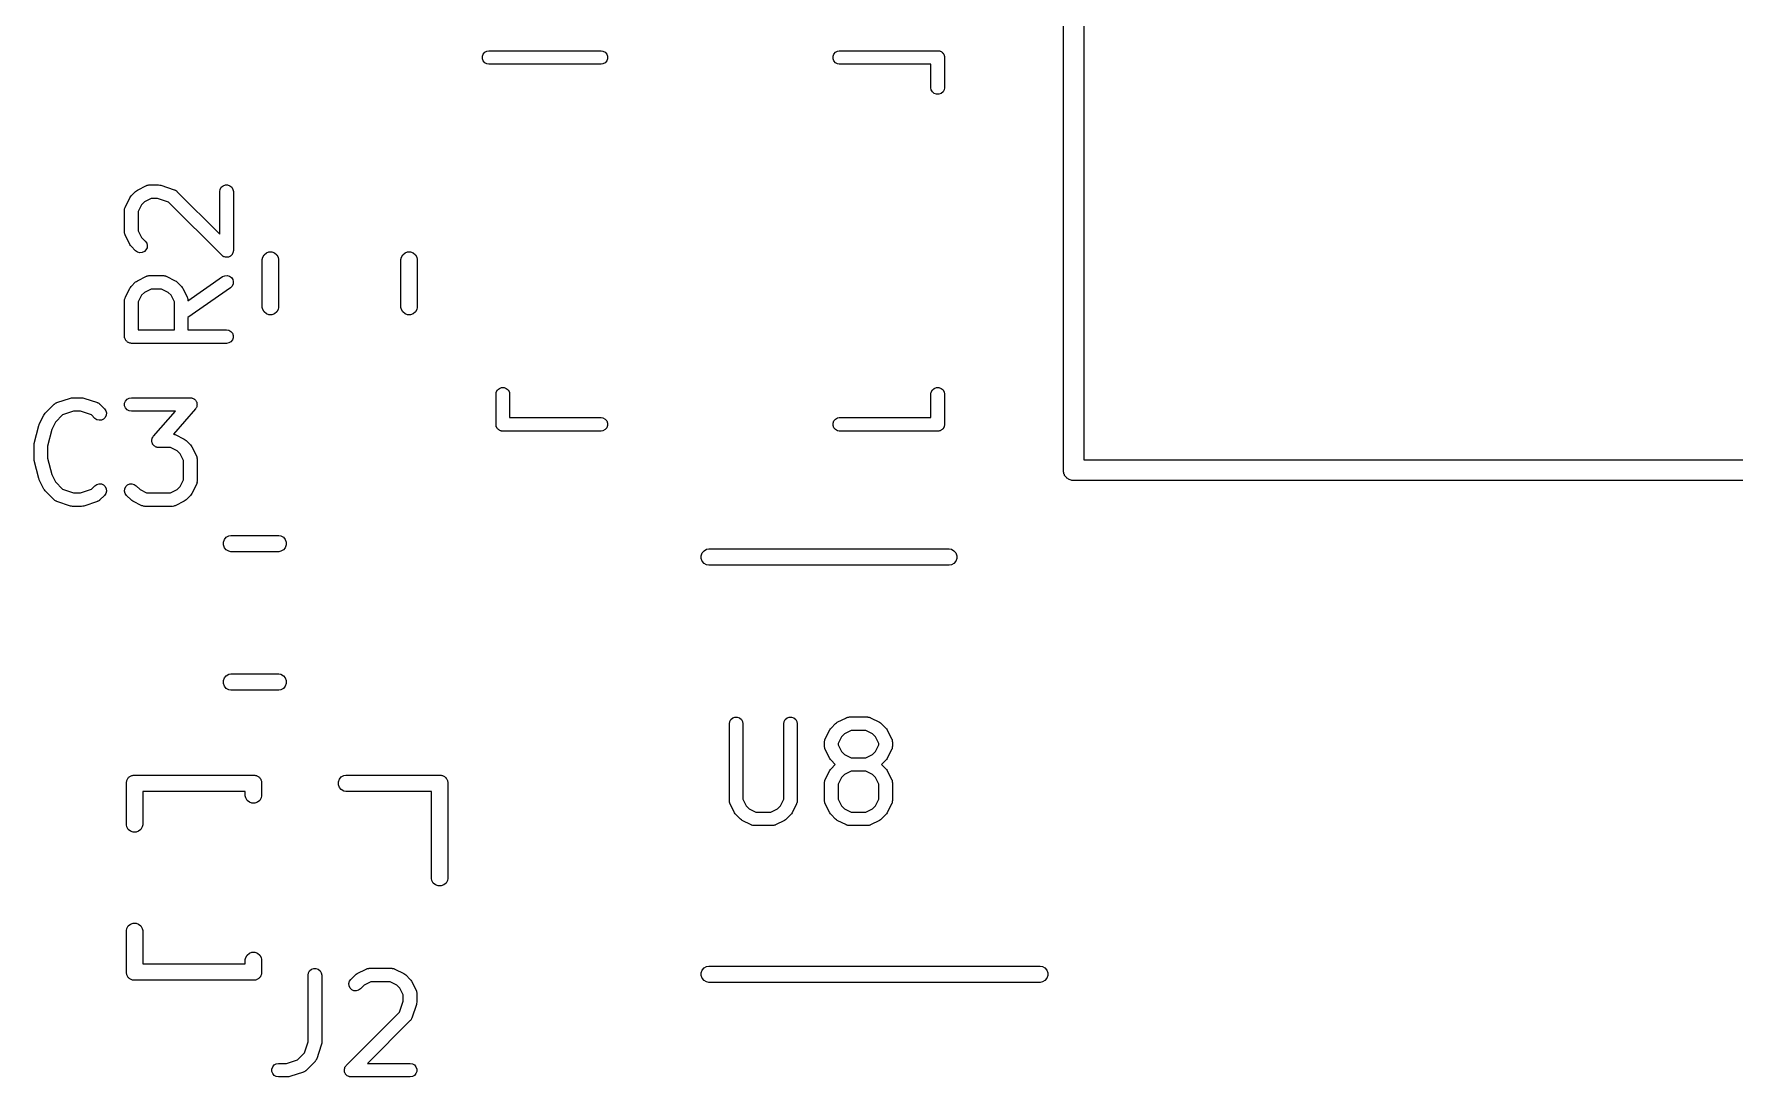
# Model space of a CAD drawing. Extents: x 144.2 to 168.9, y -90.9 to -63.4.
# Drawn here: x 144.25 to 156.77, y -90.87 to -83.19 of the extents above; entities that cross this region are included whole.
import ezdxf

# ---------------------------------------------------------------- set-up
doc = ezdxf.new("R2010")
doc.units = 0
doc.header["$MEASUREMENT"] = 0
doc.layers.add('BLACK', color=7, linetype='CONTINUOUS')

msp = doc.modelspace()

# ---------------------------------------------------------------- linework, layer by layer
at = {"layer": 'BLACK', "linetype": 'CONTINUOUS'}
for p, q in [((151.825, -86.3868), (151.825, -76.3934)), ((151.975, -76.475), (151.975, -86.325)), ((147.55, -83.3537), (147.556, -83.3371)), ((147.55, -83.3713), (147.55, -83.3537)), ((147.556, -83.3371), (147.567, -83.3236)), ((147.567, -83.3236), (147.583, -83.3148)), ((147.583, -83.3148), (147.596, -83.3125)), ((147.596, -83.3125), (148.424, -83.3125)), ((148.424, -83.3125), (148.437, -83.3148)), ((148.437, -83.3148), (148.453, -83.3236)), ((148.453, -83.3236), (148.464, -83.3371)), ((148.464, -83.3371), (148.47, -83.3537)), ((148.47, -83.3537), (148.47, -83.3713)), ((150.13, -83.3537), (150.136, -83.3371)), ((150.13, -83.3713), (150.13, -83.3537)), ((150.136, -83.3371), (150.147, -83.3236)), ((150.147, -83.3236), (150.163, -83.3148)), ((150.163, -83.3148), (150.176, -83.3125)), ((150.176, -83.3125), (150.909, -83.3125)), ((150.909, -83.3125), (150.913, -83.314)), ((150.913, -83.314), (150.917, -83.3148)), ((150.917, -83.3148), (150.921, -83.317)), ((150.921, -83.317), (150.925, -83.3185)), ((150.925, -83.3185), (150.929, -83.3214)), ((150.929, -83.3214), (150.933, -83.3236)), ((150.933, -83.3236), (150.935, -83.327)), ((150.935, -83.327), (150.939, -83.3299)), ((150.939, -83.3299), (150.941, -83.3337)), ((150.941, -83.3337), (150.944, -83.3371)), ((150.944, -83.3371), (150.945, -83.3413)), ((150.945, -83.3413), (150.948, -83.3451)), ((150.948, -83.3451), (150.948, -83.3495)), ((150.948, -83.3495), (150.95, -83.3537)), ((150.95, -83.3537), (150.95, -83.5869)), ((147.556, -83.3879), (147.55, -83.3713)), ((147.567, -83.4014), (147.556, -83.3879)), ((147.583, -83.4102), (147.567, -83.4014)), ((147.596, -83.4125), (147.583, -83.4102)), ((148.424, -83.4125), (147.596, -83.4125)), ((148.437, -83.4102), (148.424, -83.4125)), ((148.453, -83.4014), (148.437, -83.4102)), ((148.464, -83.3879), (148.453, -83.4014)), ((148.47, -83.3713), (148.464, -83.3879)), ((150.136, -83.3879), (150.13, -83.3713)), ((150.147, -83.4014), (150.136, -83.3879)), ((150.163, -83.4102), (150.147, -83.4014)), ((150.176, -83.4125), (150.163, -83.4102)), ((150.85, -83.4125), (150.176, -83.4125)), ((150.85, -83.5869), (150.85, -83.4125)), ((150.852, -83.5999), (150.85, -83.5869)), ((150.861, -83.6151), (150.852, -83.5999)), ((150.948, -83.5999), (150.939, -83.6151)), ((150.95, -83.5869), (150.948, -83.5999)), ((150.875, -83.6265), (150.861, -83.6151)), ((150.891, -83.6325), (150.875, -83.6265)), ((150.909, -83.6325), (150.891, -83.6325)), ((150.925, -83.6265), (150.909, -83.6325)), ((150.939, -83.6151), (150.925, -83.6265)), ((144.965, -84.3813), (144.998, -84.348)), ((144.998, -84.348), (145.005, -84.3434)), ((145.005, -84.3434), (145.011, -84.3386)), ((145.011, -84.3386), (145.078, -84.3053)), ((145.078, -84.3053), (145.08, -84.3045)), ((145.08, -84.3045), (145.083, -84.303)), ((145.083, -84.303), (145.089, -84.302)), ((145.089, -84.302), (145.094, -84.3003)), ((145.094, -84.3003), (145.097, -84.3005)), ((145.097, -84.3005), (145.1, -84.3)), ((145.1, -84.3), (145.167, -84.3)), ((145.167, -84.3), (145.175, -84.3014)), ((145.175, -84.3014), (145.182, -84.3026)), ((145.182, -84.3026), (145.282, -84.3359)), ((145.282, -84.3359), (145.285, -84.3373)), ((145.285, -84.3373), (145.288, -84.338)), ((145.288, -84.338), (145.293, -84.3414)), ((145.293, -84.3414), (145.298, -84.3442)), ((145.298, -84.3442), (145.3, -84.3463)), ((145.3, -84.3463), (145.302, -84.348)), ((145.302, -84.348), (145.617, -84.6626)), ((145.617, -84.35), (145.62, -84.3329)), ((145.617, -84.6626), (145.617, -84.35)), ((145.62, -84.3329), (145.628, -84.3179)), ((145.628, -84.3179), (145.642, -84.3067)), ((145.642, -84.3067), (145.658, -84.3008)), ((145.658, -84.3008), (145.675, -84.3008)), ((145.675, -84.3008), (145.692, -84.3067)), ((145.692, -84.3067), (145.705, -84.3179)), ((145.705, -84.3179), (145.714, -84.3329)), ((145.714, -84.3329), (145.717, -84.35)), ((145.717, -84.35), (145.717, -84.7833)), ((144.917, -84.4776), (144.919, -84.472)), ((144.917, -84.4805), (144.917, -84.4776)), ((144.917, -84.4833), (144.917, -84.4805)), ((144.917, -84.65), (144.917, -84.4833)), ((144.919, -84.472), (144.92, -84.4662)), ((144.92, -84.4662), (144.921, -84.4637)), ((144.921, -84.4637), (144.922, -84.461)), ((144.922, -84.461), (144.955, -84.3943)), ((144.955, -84.3943), (144.96, -84.3879)), ((144.96, -84.3879), (144.965, -84.3813)), ((145.041, -84.4463), (145.017, -84.4951)), ((145.063, -84.4244), (145.041, -84.4463)), ((145.112, -84.4), (145.063, -84.4244)), ((145.159, -84.4), (145.112, -84.4)), ((145.24, -84.427), (145.159, -84.4)), ((145.631, -84.8187), (145.24, -84.427)), ((145.017, -84.4951), (145.017, -84.6382)), ((144.917, -84.6528), (144.917, -84.65)), ((144.917, -84.6557), (144.917, -84.6528)), ((144.919, -84.6613), (144.917, -84.6557)), ((144.92, -84.6671), (144.919, -84.6613)), ((144.921, -84.6696), (144.92, -84.6671)), ((144.922, -84.6724), (144.921, -84.6696)), ((144.955, -84.739), (144.922, -84.6724)), ((144.96, -84.7455), (144.955, -84.739)), ((145.017, -84.6382), (145.041, -84.687)), ((145.041, -84.687), (145.069, -84.7146)), ((145.069, -84.7146), (145.079, -84.7289)), ((145.079, -84.7289), (145.083, -84.7456)), ((144.965, -84.752), (144.96, -84.7455)), ((144.998, -84.7854), (144.965, -84.752)), ((145.012, -84.7953), (144.998, -84.7854)), ((145.029, -84.7998), (145.012, -84.7953)), ((145.046, -84.7983), (145.029, -84.7998)), ((145.062, -84.791), (145.046, -84.7983)), ((145.074, -84.7787), (145.062, -84.791)), ((145.082, -84.7629), (145.074, -84.7787)), ((145.083, -84.7456), (145.082, -84.7629)), ((145.637, -84.8224), (145.631, -84.8187)), ((145.642, -84.8266), (145.637, -84.8224)), ((145.644, -84.8274), (145.642, -84.8266)), ((145.646, -84.8286), (145.644, -84.8274)), ((145.652, -84.8303), (145.646, -84.8286)), ((145.658, -84.8326), (145.652, -84.8303)), ((145.66, -84.8326), (145.658, -84.8326)), ((145.662, -84.8331), (145.66, -84.8326)), ((145.669, -84.8326), (145.662, -84.8331)), ((145.675, -84.8326), (145.669, -84.8326)), ((145.677, -84.8318), (145.675, -84.8326)), ((145.68, -84.8316), (145.677, -84.8318)), ((145.686, -84.8289), (145.68, -84.8316)), ((145.692, -84.8266), (145.686, -84.8289)), ((145.693, -84.8252), (145.692, -84.8266)), ((145.695, -84.8243), (145.693, -84.8252)), ((145.7, -84.8197), (145.695, -84.8243)), ((145.705, -84.8155), (145.7, -84.8197)), ((145.706, -84.8136), (145.705, -84.8155)), ((145.708, -84.812), (145.706, -84.8136)), ((145.71, -84.8061), (145.708, -84.812)), ((145.714, -84.8004), (145.71, -84.8061)), ((145.715, -84.7963), (145.714, -84.7983)), ((145.714, -84.7983), (145.714, -84.8004)), ((145.716, -84.7898), (145.715, -84.7963)), ((145.717, -84.7833), (145.716, -84.7898)), ((145.93, -84.8485), (145.933, -84.8329)), ((145.93, -85.2015), (145.93, -84.8485)), ((145.933, -84.8329), (145.943, -84.8146)), ((145.943, -84.8146), (145.96, -84.801)), ((145.96, -84.801), (145.979, -84.7937)), ((145.979, -84.7937), (146.001, -84.7937)), ((146.001, -84.7937), (146.02, -84.801)), ((146.02, -84.801), (146.037, -84.8146)), ((146.037, -84.8146), (146.047, -84.8329)), ((146.047, -84.8329), (146.05, -84.8485)), ((146.05, -84.8485), (146.05, -85.2015)), ((146.95, -84.8485), (146.953, -84.8329)), ((146.95, -85.2015), (146.95, -84.8485)), ((146.953, -84.8329), (146.963, -84.8146)), ((146.963, -84.8146), (146.98, -84.801)), ((146.98, -84.801), (146.999, -84.7937)), ((146.999, -84.7937), (147.021, -84.7937)), ((147.021, -84.7937), (147.04, -84.801)), ((147.04, -84.801), (147.057, -84.8146)), ((147.057, -84.8146), (147.067, -84.8329)), ((147.067, -84.8329), (147.07, -84.8485)), ((147.07, -84.8485), (147.07, -85.2015)), ((145.011, -85.0053), (145.078, -84.9719)), ((145.078, -84.9719), (145.08, -84.9711)), ((145.08, -84.9711), (145.083, -84.9697)), ((145.083, -84.9697), (145.089, -84.9687)), ((145.089, -84.9687), (145.094, -84.967)), ((145.094, -84.967), (145.097, -84.9672)), ((145.097, -84.9672), (145.1, -84.9667)), ((145.1, -84.9667), (145.2, -84.9667)), ((145.2, -84.9667), (145.203, -84.9672)), ((145.203, -84.9672), (145.206, -84.967)), ((145.206, -84.967), (145.211, -84.9687)), ((145.211, -84.9687), (145.217, -84.9697)), ((145.217, -84.9697), (145.22, -84.9711)), ((145.22, -84.9711), (145.222, -84.9719)), ((145.222, -84.9719), (145.289, -85.0053)), ((145.383, -85.154), (145.638, -84.9757)), ((145.638, -84.9757), (145.654, -84.9684)), ((145.654, -84.9684), (145.671, -84.9669)), ((145.671, -84.9669), (145.688, -84.9714)), ((145.688, -84.9714), (145.702, -84.9813)), ((145.702, -84.9813), (145.712, -84.9955)), ((144.922, -85.1276), (144.955, -85.061)), ((144.955, -85.061), (144.96, -85.0545)), ((144.96, -85.0545), (144.965, -85.048)), ((144.965, -85.048), (144.998, -85.0146)), ((144.998, -85.0146), (145.005, -85.0101)), ((145.005, -85.0101), (145.011, -85.0053)), ((145.041, -85.1129), (145.017, -85.1618)), ((145.063, -85.0911), (145.041, -85.1129)), ((145.112, -85.0667), (145.063, -85.0911)), ((145.188, -85.0667), (145.112, -85.0667)), ((145.237, -85.0911), (145.188, -85.0667)), ((145.259, -85.113), (145.237, -85.0911)), ((145.283, -85.1618), (145.259, -85.113)), ((145.289, -85.0053), (145.295, -85.01)), ((145.295, -85.01), (145.302, -85.0146)), ((145.302, -85.0146), (145.335, -85.048)), ((145.335, -85.048), (145.34, -85.0546)), ((145.34, -85.0546), (145.345, -85.061)), ((145.345, -85.061), (145.378, -85.1276)), ((145.695, -85.0576), (145.383, -85.276)), ((145.708, -85.0454), (145.695, -85.0576)), ((145.715, -85.0296), (145.708, -85.0454)), ((145.712, -84.9955), (145.716, -85.0123)), ((145.716, -85.0123), (145.715, -85.0296)), ((144.917, -85.1443), (144.919, -85.1387)), ((144.917, -85.1472), (144.917, -85.1443)), ((144.917, -85.15), (144.917, -85.1472)), ((144.917, -85.4167), (144.917, -85.15)), ((144.919, -85.1387), (144.92, -85.1329)), ((144.92, -85.1329), (144.921, -85.1304)), ((144.921, -85.1304), (144.922, -85.1276)), ((145.017, -85.1618), (145.017, -85.3667)), ((145.283, -85.3667), (145.283, -85.1618)), ((145.378, -85.1276), (145.379, -85.1304)), ((145.379, -85.1304), (145.38, -85.1329)), ((145.38, -85.1329), (145.381, -85.1387)), ((145.381, -85.1387), (145.383, -85.1443)), ((145.383, -85.1443), (145.383, -85.1472)), ((145.383, -85.1472), (145.383, -85.15)), ((145.383, -85.15), (145.383, -85.154)), ((145.933, -85.2171), (145.93, -85.2015)), ((145.943, -85.2354), (145.933, -85.2171)), ((145.96, -85.249), (145.943, -85.2354)), ((146.037, -85.2354), (146.02, -85.249)), ((146.047, -85.2171), (146.037, -85.2354)), ((146.05, -85.2015), (146.047, -85.2171)), ((146.953, -85.2171), (146.95, -85.2015)), ((146.963, -85.2354), (146.953, -85.2171)), ((146.98, -85.249), (146.963, -85.2354)), ((147.057, -85.2354), (147.04, -85.249)), ((147.067, -85.2171), (147.057, -85.2354)), ((147.07, -85.2015), (147.067, -85.2171)), ((145.383, -85.276), (145.383, -85.3667)), ((145.979, -85.2563), (145.96, -85.249)), ((146.001, -85.2563), (145.979, -85.2563)), ((146.02, -85.249), (146.001, -85.2563)), ((146.999, -85.2563), (146.98, -85.249)), ((147.021, -85.2563), (146.999, -85.2563)), ((147.04, -85.249), (147.021, -85.2563)), ((144.917, -85.421), (144.917, -85.4167)), ((144.917, -85.4253), (144.917, -85.421)), ((144.919, -85.4295), (144.917, -85.4253)), ((144.92, -85.4338), (144.919, -85.4295)), ((144.922, -85.4376), (144.92, -85.4338)), ((144.923, -85.4417), (144.922, -85.4376)), ((144.926, -85.445), (144.923, -85.4417)), ((144.928, -85.4488), (144.926, -85.445)), ((144.932, -85.4516), (144.928, -85.4488)), ((144.935, -85.455), (144.932, -85.4516)), ((144.938, -85.4572), (144.935, -85.455)), ((144.942, -85.46), (144.938, -85.4572)), ((144.946, -85.4615), (144.942, -85.46)), ((144.95, -85.4637), (144.946, -85.4615)), ((144.954, -85.4644), (144.95, -85.4637)), ((144.958, -85.4659), (144.954, -85.4644)), ((144.962, -85.4659), (144.958, -85.4659)), ((144.967, -85.4667), (144.962, -85.4659)), ((145.667, -85.4667), (144.967, -85.4667)), ((145.017, -85.3667), (145.283, -85.3667)), ((145.383, -85.3667), (145.667, -85.3667)), ((145.667, -85.3667), (145.684, -85.3697)), ((145.684, -85.4637), (145.667, -85.4667)), ((145.684, -85.3697), (145.699, -85.3784)), ((145.699, -85.455), (145.684, -85.4637)), ((145.699, -85.3784), (145.71, -85.3917)), ((145.71, -85.4417), (145.699, -85.455)), ((145.71, -85.3917), (145.716, -85.408)), ((145.716, -85.4253), (145.71, -85.4417)), ((145.716, -85.408), (145.716, -85.4253)), ((147.65, -85.8381), (147.652, -85.8251)), ((147.65, -86.0537), (147.65, -85.8381)), ((147.652, -85.8251), (147.661, -85.8099)), ((147.661, -85.8099), (147.675, -85.7985)), ((147.675, -85.7985), (147.691, -85.7925)), ((147.691, -85.7925), (147.709, -85.7925)), ((147.709, -85.7925), (147.725, -85.7985)), ((147.725, -85.7985), (147.739, -85.8099)), ((147.739, -85.8099), (147.748, -85.8251)), ((147.748, -85.8251), (147.75, -85.8381)), ((147.75, -85.8381), (147.75, -86.0125)), ((150.85, -85.8381), (150.852, -85.8251)), ((150.85, -86.0125), (150.85, -85.8381)), ((150.852, -85.8251), (150.861, -85.8099)), ((150.861, -85.8099), (150.875, -85.7985)), ((150.875, -85.7985), (150.891, -85.7925)), ((150.891, -85.7925), (150.909, -85.7925)), ((150.909, -85.7925), (150.925, -85.7985)), ((150.925, -85.7985), (150.939, -85.8099)), ((150.939, -85.8099), (150.948, -85.8251)), ((150.948, -85.8251), (150.95, -85.8381)), ((150.95, -85.8381), (150.95, -86.0713)), ((144.322, -85.9943), (144.327, -85.9879)), ((144.327, -85.9879), (144.331, -85.9813)), ((144.331, -85.9813), (144.398, -85.9146)), ((144.398, -85.9146), (144.4, -85.913)), ((144.4, -85.913), (144.402, -85.9108)), ((144.402, -85.9108), (144.407, -85.908)), ((144.407, -85.908), (144.412, -85.9047)), ((144.412, -85.9047), (144.415, -85.9039)), ((144.415, -85.9039), (144.418, -85.9026)), ((144.418, -85.9026), (144.518, -85.8692)), ((144.541, -85.9667), (144.46, -85.9937)), ((144.518, -85.8692), (144.525, -85.8681)), ((144.525, -85.8681), (144.533, -85.8667)), ((144.533, -85.8667), (144.6, -85.8667)), ((144.592, -85.9667), (144.541, -85.9667)), ((144.673, -85.9937), (144.592, -85.9667)), ((144.6, -85.8667), (144.608, -85.8681)), ((144.608, -85.8681), (144.616, -85.8692)), ((144.616, -85.8692), (144.716, -85.9026)), ((144.716, -85.9026), (144.718, -85.9039)), ((144.718, -85.9039), (144.721, -85.9047)), ((144.721, -85.9047), (144.726, -85.908)), ((144.726, -85.908), (144.731, -85.9108)), ((144.731, -85.9108), (144.733, -85.913)), ((144.733, -85.913), (144.735, -85.9146)), ((144.735, -85.9146), (144.769, -85.948)), ((144.769, -85.948), (144.779, -85.9622)), ((144.779, -85.9622), (144.783, -85.979)), ((144.783, -85.979), (144.782, -85.9963)), ((144.917, -85.908), (144.923, -85.8917)), ((144.917, -85.9253), (144.917, -85.908)), ((144.923, -85.9417), (144.917, -85.9253)), ((144.923, -85.8917), (144.935, -85.8784)), ((144.935, -85.955), (144.923, -85.9417)), ((144.935, -85.8784), (144.95, -85.8697)), ((144.95, -85.9637), (144.935, -85.955)), ((144.95, -85.8697), (144.967, -85.8667)), ((144.967, -85.9667), (144.95, -85.9637)), ((144.967, -85.8667), (145.4, -85.8667)), ((145.29, -85.9667), (144.967, -85.9667)), ((145.129, -86.1504), (145.29, -85.9667)), ((145.438, -85.9496), (145.276, -86.1346)), ((145.4, -85.8667), (145.405, -85.8675)), ((145.405, -85.8675), (145.41, -85.8676)), ((145.41, -85.8676), (145.413, -85.869)), ((145.413, -85.869), (145.417, -85.8697)), ((145.417, -85.8697), (145.421, -85.8721)), ((145.421, -85.8721), (145.426, -85.8739)), ((145.426, -85.8739), (145.429, -85.8764)), ((145.429, -85.8764), (145.432, -85.8784)), ((145.432, -85.8784), (145.435, -85.8821)), ((145.435, -85.8821), (145.439, -85.8853)), ((145.44, -85.9454), (145.438, -85.9496)), ((145.439, -85.8853), (145.441, -85.8887)), ((145.443, -85.9417), (145.44, -85.9454)), ((145.441, -85.8887), (145.443, -85.8917)), ((145.443, -85.8917), (145.445, -85.8963)), ((145.445, -85.938), (145.443, -85.9417)), ((145.445, -85.8963), (145.447, -85.9005)), ((145.447, -85.9347), (145.445, -85.938)), ((145.447, -85.9005), (145.448, -85.9044)), ((145.448, -85.9299), (145.447, -85.9347)), ((145.448, -85.9044), (145.449, -85.908)), ((145.449, -85.9253), (145.448, -85.9299)), ((145.449, -85.908), (145.449, -85.9129)), ((145.449, -85.9129), (145.45, -85.9177)), ((145.45, -85.9177), (145.449, -85.9215)), ((145.449, -85.9215), (145.449, -85.9253)), ((144.251, -86.2045), (144.285, -86.0712)), ((144.285, -86.0712), (144.287, -86.0662)), ((144.287, -86.0662), (144.289, -86.061)), ((144.289, -86.061), (144.322, -85.9943)), ((144.381, -86.1008), (144.35, -86.2228)), ((144.408, -86.0463), (144.381, -86.1008)), ((144.46, -85.9937), (144.408, -86.0463)), ((144.698, -86.0187), (144.673, -85.9937)), ((144.712, -86.0286), (144.698, -86.0187)), ((144.729, -86.0331), (144.712, -86.0286)), ((144.746, -86.0316), (144.729, -86.0331)), ((144.762, -86.0243), (144.746, -86.0316)), ((144.774, -86.012), (144.762, -86.0243)), ((144.782, -85.9963), (144.774, -86.012)), ((147.65, -86.0713), (147.65, -86.0537)), ((147.652, -86.0755), (147.65, -86.0713)), ((147.652, -86.0799), (147.652, -86.0755)), ((147.655, -86.0837), (147.652, -86.0799)), ((147.656, -86.0879), (147.655, -86.0837)), ((147.659, -86.0913), (147.656, -86.0879)), ((147.661, -86.0951), (147.659, -86.0913)), ((147.665, -86.098), (147.661, -86.0951)), ((147.667, -86.1014), (147.665, -86.098)), ((147.671, -86.1036), (147.667, -86.1014)), ((147.675, -86.1065), (147.671, -86.1036)), ((147.679, -86.108), (147.675, -86.1065)), ((147.683, -86.1102), (147.679, -86.108)), ((147.687, -86.111), (147.683, -86.1102)), ((147.691, -86.1125), (147.687, -86.111)), ((148.424, -86.1125), (147.691, -86.1125)), ((147.75, -86.0125), (148.424, -86.0125)), ((148.424, -86.0125), (148.437, -86.0148)), ((148.437, -86.1102), (148.424, -86.1125)), ((148.437, -86.0148), (148.453, -86.0236)), ((148.453, -86.1014), (148.437, -86.1102)), ((148.453, -86.0236), (148.464, -86.0371)), ((148.464, -86.0879), (148.453, -86.1014)), ((148.464, -86.0371), (148.47, -86.0537)), ((148.47, -86.0713), (148.464, -86.0879)), ((148.47, -86.0537), (148.47, -86.0713)), ((150.13, -86.0537), (150.136, -86.0371)), ((150.13, -86.0713), (150.13, -86.0537)), ((150.136, -86.0879), (150.13, -86.0713)), ((150.136, -86.0371), (150.147, -86.0236)), ((150.147, -86.1014), (150.136, -86.0879)), ((150.147, -86.0236), (150.163, -86.0148)), ((150.163, -86.1102), (150.147, -86.1014)), ((150.163, -86.0148), (150.176, -86.0125)), ((150.176, -86.1125), (150.163, -86.1102)), ((150.176, -86.0125), (150.85, -86.0125)), ((150.909, -86.1125), (150.176, -86.1125)), ((150.913, -86.111), (150.909, -86.1125)), ((150.917, -86.1102), (150.913, -86.111)), ((150.921, -86.108), (150.917, -86.1102)), ((150.925, -86.1065), (150.921, -86.108)), ((150.929, -86.1036), (150.925, -86.1065)), ((150.933, -86.1014), (150.929, -86.1036)), ((150.935, -86.098), (150.933, -86.1014)), ((150.939, -86.0951), (150.935, -86.098)), ((150.941, -86.0913), (150.939, -86.0951)), ((150.944, -86.0879), (150.941, -86.0913)), ((150.945, -86.0837), (150.944, -86.0879)), ((150.948, -86.0799), (150.945, -86.0837)), ((150.95, -86.0713), (150.948, -86.0755)), ((150.948, -86.0755), (150.948, -86.0799)), ((144.25, -86.2167), (144.251, -86.2106)), ((144.25, -86.3167), (144.25, -86.2167)), ((144.251, -86.2106), (144.251, -86.2045)), ((144.35, -86.2228), (144.35, -86.3105)), ((145.117, -86.1747), (145.119, -86.1701)), ((145.117, -86.1785), (145.117, -86.1747)), ((145.117, -86.1823), (145.117, -86.1785)), ((145.117, -86.1871), (145.117, -86.1823)), ((145.117, -86.192), (145.117, -86.1871)), ((145.119, -86.1956), (145.117, -86.192)), ((145.119, -86.1701), (145.12, -86.1653)), ((145.119, -86.1995), (145.119, -86.1956)), ((145.122, -86.2037), (145.119, -86.1995)), ((145.12, -86.1653), (145.122, -86.162)), ((145.122, -86.162), (145.123, -86.1583)), ((145.123, -86.2083), (145.122, -86.2037)), ((145.123, -86.1583), (145.127, -86.1546)), ((145.126, -86.2113), (145.123, -86.2083)), ((145.128, -86.2147), (145.126, -86.2113)), ((145.127, -86.1546), (145.129, -86.1504)), ((145.131, -86.2179), (145.128, -86.2147)), ((145.135, -86.2216), (145.131, -86.2179)), ((145.138, -86.2236), (145.135, -86.2216)), ((145.141, -86.2261), (145.138, -86.2236)), ((145.145, -86.2279), (145.141, -86.2261)), ((145.15, -86.2303), (145.145, -86.2279)), ((145.153, -86.231), (145.15, -86.2303)), ((145.157, -86.2324), (145.153, -86.231)), ((145.162, -86.2325), (145.157, -86.2324)), ((145.167, -86.2333), (145.162, -86.2325)), ((145.255, -86.2333), (145.167, -86.2333)), ((145.304, -86.2578), (145.255, -86.2333)), ((145.276, -86.1346), (145.278, -86.1353)), ((145.278, -86.1353), (145.284, -86.1363)), ((145.284, -86.1363), (145.286, -86.1378)), ((145.286, -86.1378), (145.289, -86.1386)), ((145.289, -86.1386), (145.356, -86.1719)), ((145.356, -86.1719), (145.362, -86.1767)), ((145.362, -86.1767), (145.369, -86.1813)), ((145.369, -86.1813), (145.402, -86.2146)), ((145.402, -86.2146), (145.407, -86.2212)), ((145.407, -86.2212), (145.411, -86.2276)), ((145.411, -86.2276), (145.445, -86.2943)), ((144.251, -86.3227), (144.25, -86.3167)), ((144.251, -86.3288), (144.251, -86.3227)), ((144.285, -86.4621), (144.251, -86.3288)), ((144.35, -86.3105), (144.381, -86.4325)), ((145.326, -86.2796), (145.304, -86.2578)), ((145.35, -86.3285), (145.326, -86.2796)), ((145.35, -86.4715), (145.35, -86.3285)), ((145.445, -86.2943), (145.446, -86.2971)), ((145.446, -86.2971), (145.447, -86.2996)), ((145.447, -86.2996), (145.448, -86.3053)), ((145.448, -86.3053), (145.45, -86.3109)), ((145.45, -86.3109), (145.449, -86.3138)), ((145.449, -86.3138), (145.45, -86.3167)), ((145.45, -86.3167), (145.45, -86.4833)), ((151.975, -86.325), (161.825, -86.325)), ((144.287, -86.4671), (144.285, -86.4621)), ((144.289, -86.4724), (144.287, -86.4671)), ((144.322, -86.539), (144.289, -86.4724)), ((144.381, -86.4325), (144.408, -86.487)), ((144.408, -86.487), (144.46, -86.5396)), ((145.326, -86.5204), (145.35, -86.4715)), ((145.45, -86.489), (145.448, -86.4947)), ((145.45, -86.4833), (145.449, -86.4862)), ((145.449, -86.4862), (145.45, -86.489)), ((151.825, -86.4132), (151.825, -86.3868)), ((151.827, -86.4195), (151.825, -86.4132)), ((151.828, -86.426), (151.827, -86.4195)), ((151.832, -86.4318), (151.828, -86.426)), ((151.834, -86.4381), (151.832, -86.4318)), ((151.838, -86.4432), (151.834, -86.4381)), ((151.842, -86.449), (151.838, -86.4432)), ((151.847, -86.4532), (151.842, -86.449)), ((151.851, -86.4583), (151.847, -86.4532)), ((151.857, -86.4617), (151.851, -86.4583)), ((151.862, -86.466), (151.857, -86.4617)), ((151.868, -86.4682), (151.862, -86.466)), ((151.874, -86.4716), (151.868, -86.4682)), ((151.881, -86.4727), (151.874, -86.4716)), ((151.887, -86.475), (151.881, -86.4727)), ((151.893, -86.475), (151.887, -86.475)), ((161.907, -86.475), (151.893, -86.475)), ((151.893, -86.475), (151.893, -86.475)), ((144.327, -86.5455), (144.322, -86.539)), ((144.331, -86.552), (144.327, -86.5455)), ((144.398, -86.6187), (144.331, -86.552)), ((144.46, -86.5396), (144.541, -86.5667)), ((144.541, -86.5667), (144.592, -86.5667)), ((144.592, -86.5667), (144.673, -86.5396)), ((144.673, -86.5396), (144.698, -86.5146)), ((144.698, -86.5146), (144.712, -86.5047)), ((144.712, -86.5047), (144.729, -86.5002)), ((144.729, -86.5002), (144.746, -86.5017)), ((144.769, -86.5854), (144.735, -86.6187)), ((144.746, -86.5017), (144.762, -86.509)), ((144.762, -86.509), (144.774, -86.5213)), ((144.779, -86.5711), (144.769, -86.5854)), ((144.774, -86.5213), (144.782, -86.5371)), ((144.783, -86.5544), (144.779, -86.5711)), ((144.782, -86.5371), (144.783, -86.5544)), ((144.917, -86.5544), (144.918, -86.5371)), ((144.921, -86.5711), (144.917, -86.5544)), ((144.918, -86.5371), (144.926, -86.5213)), ((144.931, -86.5854), (144.921, -86.5711)), ((144.926, -86.5213), (144.938, -86.509)), ((144.965, -86.6187), (144.931, -86.5854)), ((144.938, -86.509), (144.954, -86.5017)), ((144.954, -86.5017), (144.971, -86.5002)), ((144.971, -86.5002), (144.988, -86.5047)), ((144.988, -86.5047), (145.002, -86.5146)), ((145.002, -86.5146), (145.03, -86.5422)), ((145.03, -86.5422), (145.078, -86.5667)), ((145.078, -86.5667), (145.255, -86.5667)), ((145.255, -86.5667), (145.304, -86.5422)), ((145.304, -86.5422), (145.326, -86.5204)), ((145.402, -86.5854), (145.369, -86.6187)), ((145.407, -86.5788), (145.402, -86.5854)), ((145.411, -86.5724), (145.407, -86.5788)), ((145.445, -86.5057), (145.411, -86.5724)), ((145.446, -86.5029), (145.445, -86.5057)), ((145.447, -86.5004), (145.446, -86.5029)), ((145.448, -86.4947), (145.447, -86.5004)), ((144.4, -86.6203), (144.398, -86.6187)), ((144.402, -86.6225), (144.4, -86.6203)), ((144.407, -86.6253), (144.402, -86.6225)), ((144.412, -86.6286), (144.407, -86.6253)), ((144.415, -86.6294), (144.412, -86.6286)), ((144.418, -86.6308), (144.415, -86.6294)), ((144.518, -86.6641), (144.418, -86.6308)), ((144.525, -86.6653), (144.518, -86.6641)), ((144.533, -86.6667), (144.525, -86.6653)), ((144.6, -86.6667), (144.533, -86.6667)), ((144.608, -86.6653), (144.6, -86.6667)), ((144.616, -86.6641), (144.608, -86.6653)), ((144.716, -86.6308), (144.616, -86.6641)), ((144.718, -86.6294), (144.716, -86.6308)), ((144.721, -86.6286), (144.718, -86.6294)), ((144.726, -86.6253), (144.721, -86.6286)), ((144.731, -86.6225), (144.726, -86.6253)), ((144.733, -86.6203), (144.731, -86.6225)), ((144.735, -86.6187), (144.733, -86.6203)), ((144.971, -86.6233), (144.965, -86.6187)), ((144.978, -86.6281), (144.971, -86.6233)), ((145.044, -86.6614), (144.978, -86.6281)), ((145.047, -86.6622), (145.044, -86.6614)), ((145.05, -86.6637), (145.047, -86.6622)), ((145.055, -86.6647), (145.05, -86.6637)), ((145.061, -86.6663), (145.055, -86.6647)), ((145.064, -86.6662), (145.061, -86.6663)), ((145.067, -86.6667), (145.064, -86.6662)), ((145.267, -86.6667), (145.067, -86.6667)), ((145.27, -86.6662), (145.267, -86.6667)), ((145.272, -86.6663), (145.27, -86.6662)), ((145.278, -86.6647), (145.272, -86.6663)), ((145.284, -86.6637), (145.278, -86.6647)), ((145.286, -86.6622), (145.284, -86.6637)), ((145.289, -86.6614), (145.286, -86.6622)), ((145.356, -86.6281), (145.289, -86.6614)), ((145.362, -86.6233), (145.356, -86.6281)), ((145.369, -86.6187), (145.362, -86.6233)), ((145.644, -86.9294), (145.651, -86.9095)), ((145.644, -86.9506), (145.644, -86.9294)), ((145.651, -86.9705), (145.644, -86.9506)), ((145.651, -86.9095), (145.665, -86.8933)), ((145.665, -86.9867), (145.651, -86.9705)), ((145.665, -86.8933), (145.683, -86.8827)), ((145.683, -86.9973), (145.665, -86.9867)), ((145.683, -86.8827), (145.698, -86.88)), ((145.698, -86.88), (146.052, -86.88)), ((146.052, -86.88), (146.067, -86.8827)), ((146.067, -86.8827), (146.085, -86.8933)), ((146.085, -86.9867), (146.067, -86.9973)), ((146.085, -86.8933), (146.099, -86.9095)), ((146.099, -86.9705), (146.085, -86.9867)), ((146.099, -86.9095), (146.106, -86.9294)), ((146.106, -86.9506), (146.099, -86.9705)), ((146.106, -86.9294), (146.106, -86.9506)), ((149.181, -86.9933), (149.199, -86.9827)), ((149.199, -86.9827), (149.215, -86.98)), ((149.215, -86.98), (150.985, -86.98)), ((150.985, -86.98), (151.001, -86.9827)), ((151.001, -86.9827), (151.019, -86.9933)), ((145.698, -87), (145.683, -86.9973)), ((146.052, -87), (145.698, -87)), ((146.067, -86.9973), (146.052, -87)), ((149.16, -87.0294), (149.167, -87.0095)), ((149.16, -87.0506), (149.16, -87.0294)), ((149.167, -87.0705), (149.16, -87.0506)), ((149.167, -87.0095), (149.181, -86.9933)), ((149.181, -87.0867), (149.167, -87.0705)), ((149.199, -87.0973), (149.181, -87.0867)), ((149.215, -87.1), (149.199, -87.0973)), ((150.985, -87.1), (149.215, -87.1)), ((151.001, -87.0973), (150.985, -87.1)), ((151.019, -87.0867), (151.001, -87.0973)), ((151.019, -86.9933), (151.033, -87.0095)), ((151.033, -87.0705), (151.019, -87.0867)), ((151.033, -87.0095), (151.04, -87.0294)), ((151.04, -87.0506), (151.033, -87.0705)), ((151.04, -87.0294), (151.04, -87.0506)), ((145.644, -87.9494), (145.651, -87.9295)), ((145.644, -87.9706), (145.644, -87.9494)), ((145.651, -87.9905), (145.644, -87.9706)), ((145.651, -87.9295), (145.665, -87.9133)), ((145.665, -88.0067), (145.651, -87.9905)), ((145.665, -87.9133), (145.683, -87.9027)), ((145.683, -87.9027), (145.698, -87.9)), ((145.698, -87.9), (146.052, -87.9)), ((146.052, -87.9), (146.067, -87.9027)), ((146.067, -87.9027), (146.085, -87.9133)), ((146.085, -87.9133), (146.099, -87.9295)), ((146.099, -87.9905), (146.085, -88.0067)), ((146.099, -87.9295), (146.106, -87.9494)), ((146.106, -87.9706), (146.099, -87.9905)), ((146.106, -87.9494), (146.106, -87.9706)), ((145.683, -88.0173), (145.665, -88.0067)), ((145.698, -88.02), (145.683, -88.0173)), ((146.052, -88.02), (145.698, -88.02)), ((146.067, -88.0173), (146.052, -88.02)), ((146.085, -88.0067), (146.067, -88.0173)), ((149.37, -88.2496), (149.378, -88.2345)), ((149.378, -88.2345), (149.392, -88.2234)), ((149.392, -88.2234), (149.408, -88.2174)), ((149.408, -88.2174), (149.425, -88.2174)), ((149.425, -88.2174), (149.442, -88.2234)), ((149.442, -88.2234), (149.455, -88.2345)), ((149.455, -88.2345), (149.464, -88.2496)), ((149.77, -88.2496), (149.778, -88.2345)), ((149.778, -88.2345), (149.792, -88.2234)), ((149.792, -88.2234), (149.808, -88.2174)), ((149.808, -88.2174), (149.825, -88.2174)), ((149.825, -88.2174), (149.842, -88.2234)), ((149.842, -88.2234), (149.855, -88.2345)), ((149.855, -88.2345), (149.864, -88.2496)), ((150.161, -88.2553), (150.228, -88.2219)), ((150.228, -88.2219), (150.23, -88.2211)), ((150.23, -88.2211), (150.233, -88.2197)), ((150.233, -88.2197), (150.239, -88.2187)), ((150.239, -88.2187), (150.244, -88.217)), ((150.244, -88.217), (150.247, -88.2172)), ((150.247, -88.2172), (150.25, -88.2167)), ((150.25, -88.2167), (150.383, -88.2167)), ((150.383, -88.2167), (150.386, -88.2172)), ((150.386, -88.2172), (150.389, -88.217)), ((150.389, -88.217), (150.395, -88.2187)), ((150.395, -88.2187), (150.4, -88.2197)), ((150.4, -88.2197), (150.403, -88.2211)), ((150.403, -88.2211), (150.406, -88.2219)), ((150.406, -88.2219), (150.472, -88.2553)), ((149.367, -88.2667), (149.37, -88.2496)), ((149.367, -88.8333), (149.367, -88.2667)), ((149.464, -88.2496), (149.467, -88.2667)), ((149.467, -88.2667), (149.467, -88.8215)), ((149.767, -88.2667), (149.77, -88.2496)), ((149.767, -88.8215), (149.767, -88.2667)), ((149.864, -88.2496), (149.867, -88.2667)), ((149.867, -88.2667), (149.867, -88.8333)), ((150.072, -88.3776), (150.105, -88.311)), ((150.105, -88.311), (150.11, -88.3045)), ((150.11, -88.3045), (150.115, -88.298)), ((150.115, -88.298), (150.148, -88.2646)), ((150.148, -88.2646), (150.155, -88.2601)), ((150.155, -88.2601), (150.161, -88.2553)), ((150.191, -88.3629), (150.167, -88.4118)), ((150.213, -88.3411), (150.191, -88.3629)), ((150.262, -88.3167), (150.213, -88.3411)), ((150.372, -88.3167), (150.262, -88.3167)), ((150.42, -88.3411), (150.372, -88.3167)), ((150.442, -88.363), (150.42, -88.3411)), ((150.467, -88.4118), (150.442, -88.363)), ((150.472, -88.2553), (150.479, -88.2601)), ((150.479, -88.2601), (150.485, -88.2646)), ((150.485, -88.2646), (150.519, -88.298)), ((150.519, -88.298), (150.523, -88.3045)), ((150.523, -88.3045), (150.528, -88.311)), ((150.528, -88.311), (150.561, -88.3776)), ((150.067, -88.3943), (150.069, -88.3887)), ((150.067, -88.3972), (150.067, -88.3943)), ((150.067, -88.4), (150.067, -88.3972)), ((150.067, -88.4333), (150.067, -88.4)), ((150.067, -88.4362), (150.067, -88.4333)), ((150.067, -88.439), (150.067, -88.4362)), ((150.069, -88.4447), (150.067, -88.439)), ((150.069, -88.3887), (150.07, -88.3829)), ((150.07, -88.4504), (150.069, -88.4447)), ((150.07, -88.3829), (150.071, -88.3804)), ((150.071, -88.4529), (150.07, -88.4504)), ((150.071, -88.3804), (150.072, -88.3776)), ((150.072, -88.4557), (150.071, -88.4529)), ((150.105, -88.5224), (150.072, -88.4557)), ((150.167, -88.4118), (150.167, -88.4215)), ((150.167, -88.4215), (150.191, -88.4704)), ((150.191, -88.4704), (150.213, -88.4922)), ((150.213, -88.4922), (150.262, -88.5167)), ((150.372, -88.5167), (150.42, -88.4922)), ((150.42, -88.4922), (150.442, -88.4704)), ((150.442, -88.4704), (150.467, -88.4215)), ((150.467, -88.4215), (150.467, -88.4118)), ((150.561, -88.4557), (150.528, -88.5224)), ((150.561, -88.3776), (150.562, -88.3804)), ((150.562, -88.4529), (150.561, -88.4557)), ((150.562, -88.3804), (150.564, -88.3829)), ((150.564, -88.4504), (150.562, -88.4529)), ((150.564, -88.3829), (150.565, -88.3887)), ((150.565, -88.4447), (150.564, -88.4504)), ((150.565, -88.3887), (150.566, -88.3943)), ((150.566, -88.439), (150.565, -88.4447)), ((150.566, -88.3943), (150.566, -88.3972)), ((150.566, -88.3972), (150.567, -88.4)), ((150.567, -88.4333), (150.566, -88.4362)), ((150.566, -88.4362), (150.566, -88.439)), ((150.567, -88.4), (150.567, -88.4333)), ((150.072, -88.6776), (150.105, -88.611)), ((150.11, -88.5288), (150.105, -88.5224)), ((150.105, -88.611), (150.11, -88.6045)), ((150.115, -88.5354), (150.11, -88.5288)), ((150.11, -88.6045), (150.115, -88.598)), ((150.146, -88.5667), (150.115, -88.5354)), ((150.115, -88.598), (150.146, -88.5667)), ((150.262, -88.6167), (150.213, -88.6411)), ((150.262, -88.5167), (150.372, -88.5167)), ((150.372, -88.6167), (150.262, -88.6167)), ((150.42, -88.6411), (150.372, -88.6167)), ((150.519, -88.5354), (150.487, -88.5667)), ((150.487, -88.5667), (150.519, -88.598)), ((150.523, -88.5288), (150.519, -88.5354)), ((150.519, -88.598), (150.523, -88.6045)), ((150.528, -88.5224), (150.523, -88.5288)), ((150.523, -88.6045), (150.528, -88.611)), ((150.528, -88.611), (150.561, -88.6776)), ((144.93, -88.6944), (144.932, -88.6894)), ((144.93, -88.6997), (144.93, -88.6944)), ((144.93, -88.6998), (144.93, -88.6997)), ((144.93, -89.0108), (144.93, -88.6998)), ((144.932, -88.6894), (144.933, -88.6842)), ((144.933, -88.6842), (144.935, -88.6795)), ((144.935, -88.6795), (144.937, -88.6745)), ((144.937, -88.6745), (144.941, -88.6705)), ((144.941, -88.6705), (144.943, -88.6658)), ((144.943, -88.6658), (144.947, -88.6624)), ((144.947, -88.6624), (144.951, -88.6583)), ((144.951, -88.6583), (144.955, -88.6557)), ((144.955, -88.6557), (144.96, -88.6522)), ((144.96, -88.6522), (144.965, -88.6504)), ((144.965, -88.6504), (144.969, -88.6477)), ((144.969, -88.6477), (144.974, -88.6468)), ((144.974, -88.6468), (144.979, -88.645)), ((144.979, -88.645), (144.985, -88.645)), ((144.985, -88.645), (144.985, -88.645)), ((144.985, -88.645), (145.87, -88.645)), ((145.87, -88.645), (145.876, -88.645)), ((145.87, -88.645), (145.87, -88.645)), ((145.876, -88.645), (145.881, -88.6468)), ((145.881, -88.6468), (145.886, -88.6477)), ((145.886, -88.6477), (145.89, -88.6504)), ((145.89, -88.6504), (145.895, -88.6522)), ((145.895, -88.6522), (145.9, -88.6557)), ((145.9, -88.6557), (145.904, -88.6583)), ((145.904, -88.6583), (145.908, -88.6624)), ((145.908, -88.6624), (145.912, -88.6658)), ((145.912, -88.6658), (145.914, -88.6705)), ((145.914, -88.6705), (145.918, -88.6745)), ((145.918, -88.6745), (145.92, -88.6795)), ((145.92, -88.6795), (145.922, -88.6842)), ((145.922, -88.6842), (145.923, -88.6894)), ((145.923, -88.6894), (145.925, -88.6944)), ((145.925, -88.6944), (145.925, -88.6997)), ((145.925, -88.6997), (145.925, -88.6998)), ((145.925, -88.6998), (145.925, -88.797)), ((146.49, -88.6944), (146.497, -88.6745)), ((146.49, -88.7156), (146.49, -88.6944)), ((146.497, -88.7355), (146.49, -88.7156)), ((146.497, -88.6745), (146.511, -88.6583)), ((146.511, -88.7517), (146.497, -88.7355)), ((146.511, -88.6583), (146.529, -88.6477)), ((146.529, -88.6477), (146.545, -88.645)), ((146.545, -88.645), (147.24, -88.645)), ((147.24, -88.645), (147.246, -88.645)), ((147.24, -88.645), (147.24, -88.645)), ((147.246, -88.645), (147.251, -88.6468)), ((147.251, -88.6468), (147.256, -88.6477)), ((147.256, -88.6477), (147.26, -88.6504)), ((147.26, -88.6504), (147.265, -88.6522)), ((147.265, -88.6522), (147.27, -88.6557)), ((147.27, -88.6557), (147.274, -88.6583)), ((147.274, -88.6583), (147.278, -88.6624)), ((147.278, -88.6624), (147.282, -88.6658)), ((147.282, -88.6658), (147.284, -88.6705)), ((147.284, -88.6705), (147.288, -88.6745)), ((147.288, -88.6745), (147.29, -88.6795)), ((147.29, -88.6795), (147.292, -88.6842)), ((147.292, -88.6842), (147.293, -88.6894)), ((147.293, -88.6894), (147.295, -88.6944)), ((147.295, -88.6944), (147.295, -88.6997)), ((147.295, -88.6997), (147.295, -88.6998)), ((147.295, -88.6998), (147.295, -89.4052)), ((150.067, -88.6943), (150.069, -88.6887)), ((150.067, -88.6972), (150.067, -88.6943)), ((150.067, -88.7), (150.067, -88.6972)), ((150.067, -88.8333), (150.067, -88.7)), ((150.069, -88.6887), (150.07, -88.6829)), ((150.07, -88.6829), (150.071, -88.6804)), ((150.071, -88.6804), (150.072, -88.6776)), ((150.191, -88.6629), (150.167, -88.7118)), ((150.167, -88.7118), (150.167, -88.8215)), ((150.213, -88.6411), (150.191, -88.6629)), ((150.442, -88.663), (150.42, -88.6411)), ((150.467, -88.7118), (150.442, -88.663)), ((150.467, -88.8215), (150.467, -88.7118)), ((150.561, -88.6776), (150.562, -88.6804)), ((150.562, -88.6804), (150.564, -88.6829)), ((150.564, -88.6829), (150.565, -88.6887)), ((150.565, -88.6887), (150.566, -88.6943)), ((150.566, -88.6943), (150.566, -88.6972)), ((150.566, -88.6972), (150.567, -88.7)), ((150.567, -88.7), (150.567, -88.8333)), ((145.805, -88.765), (145.05, -88.765)), ((145.05, -88.765), (145.05, -89.0108)), ((145.805, -88.797), (145.805, -88.765)), ((145.808, -88.8126), (145.805, -88.797)), ((145.818, -88.8309), (145.808, -88.8126)), ((145.835, -88.8445), (145.818, -88.8309)), ((145.854, -88.8517), (145.835, -88.8445)), ((145.876, -88.8517), (145.854, -88.8517)), ((145.895, -88.8445), (145.876, -88.8517)), ((145.912, -88.8309), (145.895, -88.8445)), ((145.922, -88.8126), (145.912, -88.8309)), ((145.925, -88.797), (145.922, -88.8126)), ((146.529, -88.7623), (146.511, -88.7517)), ((146.545, -88.765), (146.529, -88.7623)), ((147.175, -88.765), (146.545, -88.765)), ((147.175, -89.4052), (147.175, -88.765)), ((149.367, -88.8362), (149.367, -88.8333)), ((149.367, -88.8391), (149.367, -88.8362)), ((149.369, -88.8447), (149.367, -88.8391)), ((149.37, -88.8504), (149.369, -88.8447)), ((149.371, -88.8529), (149.37, -88.8504)), ((149.372, -88.8557), (149.371, -88.8529)), ((149.405, -88.9224), (149.372, -88.8557)), ((149.467, -88.8215), (149.491, -88.8704)), ((149.491, -88.8704), (149.513, -88.8922)), ((149.72, -88.8922), (149.742, -88.8704)), ((149.742, -88.8704), (149.767, -88.8215)), ((149.861, -88.8557), (149.828, -88.9224)), ((149.862, -88.8529), (149.861, -88.8557)), ((149.864, -88.8504), (149.862, -88.8529)), ((149.865, -88.8447), (149.864, -88.8504)), ((149.866, -88.839), (149.865, -88.8447)), ((149.867, -88.8333), (149.866, -88.8362)), ((149.866, -88.8362), (149.866, -88.839)), ((150.067, -88.8362), (150.067, -88.8333)), ((150.067, -88.8391), (150.067, -88.8362)), ((150.069, -88.8447), (150.067, -88.8391)), ((150.07, -88.8504), (150.069, -88.8447)), ((150.071, -88.8529), (150.07, -88.8504)), ((150.072, -88.8557), (150.071, -88.8529)), ((150.105, -88.9224), (150.072, -88.8557)), ((150.167, -88.8215), (150.191, -88.8704)), ((150.191, -88.8704), (150.213, -88.8922)), ((150.42, -88.8922), (150.442, -88.8704)), ((150.442, -88.8704), (150.467, -88.8215)), ((150.561, -88.8557), (150.528, -88.9224)), ((150.562, -88.8529), (150.561, -88.8557)), ((150.564, -88.8504), (150.562, -88.8529)), ((150.565, -88.8447), (150.564, -88.8504)), ((150.566, -88.839), (150.565, -88.8447)), ((150.567, -88.8333), (150.566, -88.8362)), ((150.566, -88.8362), (150.566, -88.839)), ((149.41, -88.9288), (149.405, -88.9224)), ((149.415, -88.9354), (149.41, -88.9288)), ((149.448, -88.9687), (149.415, -88.9354)), ((149.455, -88.9733), (149.448, -88.9687)), ((149.461, -88.9781), (149.455, -88.9733)), ((149.528, -89.0114), (149.461, -88.9781)), ((149.513, -88.8922), (149.562, -88.9167)), ((149.562, -88.9167), (149.672, -88.9167)), ((149.672, -88.9167), (149.72, -88.8922)), ((149.772, -88.9781), (149.706, -89.0114)), ((149.779, -88.9733), (149.772, -88.9781)), ((149.785, -88.9687), (149.779, -88.9733)), ((149.819, -88.9354), (149.785, -88.9687)), ((149.823, -88.9288), (149.819, -88.9354)), ((149.828, -88.9224), (149.823, -88.9288)), ((150.11, -88.9288), (150.105, -88.9224)), ((150.115, -88.9354), (150.11, -88.9288)), ((150.148, -88.9687), (150.115, -88.9354)), ((150.155, -88.9733), (150.148, -88.9687)), ((150.161, -88.9781), (150.155, -88.9733)), ((150.228, -89.0114), (150.161, -88.9781)), ((150.213, -88.8922), (150.262, -88.9167)), ((150.262, -88.9167), (150.372, -88.9167)), ((150.372, -88.9167), (150.42, -88.8922)), ((150.472, -88.9781), (150.406, -89.0114)), ((150.479, -88.9733), (150.472, -88.9781)), ((150.485, -88.9687), (150.479, -88.9733)), ((150.519, -88.9354), (150.485, -88.9687)), ((150.523, -88.9288), (150.519, -88.9354)), ((150.528, -88.9224), (150.523, -88.9288)), ((144.933, -89.0263), (144.93, -89.0108)), ((144.943, -89.0447), (144.933, -89.0263)), ((144.96, -89.0583), (144.943, -89.0447)), ((144.979, -89.0655), (144.96, -89.0583)), ((145.001, -89.0655), (144.979, -89.0655)), ((145.02, -89.0583), (145.001, -89.0655)), ((145.037, -89.0447), (145.02, -89.0583)), ((145.047, -89.0263), (145.037, -89.0447)), ((145.05, -89.0108), (145.047, -89.0263)), ((149.53, -89.0122), (149.528, -89.0114)), ((149.533, -89.0137), (149.53, -89.0122)), ((149.539, -89.0147), (149.533, -89.0137)), ((149.544, -89.0163), (149.539, -89.0147)), ((149.547, -89.0162), (149.544, -89.0163)), ((149.55, -89.0167), (149.547, -89.0162)), ((149.683, -89.0167), (149.55, -89.0167)), ((149.686, -89.0162), (149.683, -89.0167)), ((149.689, -89.0163), (149.686, -89.0162)), ((149.695, -89.0147), (149.689, -89.0163)), ((149.7, -89.0137), (149.695, -89.0147)), ((149.703, -89.0122), (149.7, -89.0137)), ((149.706, -89.0114), (149.703, -89.0122)), ((150.23, -89.0122), (150.228, -89.0114)), ((150.233, -89.0137), (150.23, -89.0122)), ((150.239, -89.0147), (150.233, -89.0137)), ((150.244, -89.0163), (150.239, -89.0147)), ((150.247, -89.0162), (150.244, -89.0163)), ((150.25, -89.0167), (150.247, -89.0162)), ((150.383, -89.0167), (150.25, -89.0167)), ((150.386, -89.0162), (150.383, -89.0167)), ((150.389, -89.0163), (150.386, -89.0162)), ((150.395, -89.0147), (150.389, -89.0163)), ((150.4, -89.0137), (150.395, -89.0147)), ((150.403, -89.0122), (150.4, -89.0137)), ((150.406, -89.0114), (150.403, -89.0122)), ((147.178, -89.4208), (147.175, -89.4052)), ((147.188, -89.4392), (147.178, -89.4208)), ((147.205, -89.4528), (147.188, -89.4392)), ((147.224, -89.46), (147.205, -89.4528)), ((147.246, -89.46), (147.224, -89.46)), ((147.265, -89.4528), (147.246, -89.46)), ((147.282, -89.4392), (147.265, -89.4528)), ((147.292, -89.4208), (147.282, -89.4392)), ((147.295, -89.4052), (147.292, -89.4208)), ((144.943, -89.7553), (144.96, -89.7417)), ((144.96, -89.7417), (144.979, -89.7345)), ((144.979, -89.7345), (145.001, -89.7345)), ((145.001, -89.7345), (145.02, -89.7417)), ((145.02, -89.7417), (145.037, -89.7553)), ((144.93, -89.7892), (144.933, -89.7737)), ((144.93, -90.0844), (144.93, -89.7892)), ((144.933, -89.7737), (144.943, -89.7553)), ((145.037, -89.7553), (145.047, -89.7737)), ((145.047, -89.7737), (145.05, -89.7892)), ((145.05, -89.7892), (145.05, -90.035)), ((145.805, -90.003), (145.808, -89.9874)), ((145.808, -89.9874), (145.818, -89.9691)), ((145.818, -89.9691), (145.835, -89.9555)), ((145.835, -89.9555), (145.854, -89.9483)), ((145.854, -89.9483), (145.876, -89.9483)), ((145.876, -89.9483), (145.895, -89.9555)), ((145.895, -89.9555), (145.912, -89.9691)), ((145.912, -89.9691), (145.922, -89.9874)), ((145.922, -89.9874), (145.925, -90.003)), ((144.93, -90.1056), (144.93, -90.0844)), ((144.932, -90.1106), (144.93, -90.1056)), ((144.933, -90.1158), (144.932, -90.1106)), ((144.935, -90.1204), (144.933, -90.1158)), ((144.937, -90.1255), (144.935, -90.1204)), ((145.05, -90.035), (145.805, -90.035)), ((145.805, -90.035), (145.805, -90.003)), ((145.92, -90.1205), (145.918, -90.1255)), ((145.922, -90.1158), (145.92, -90.1205)), ((145.923, -90.1106), (145.922, -90.1158)), ((145.925, -90.1056), (145.923, -90.1106)), ((145.925, -90.003), (145.925, -90.1002)), ((145.925, -90.1002), (145.925, -90.1003)), ((145.925, -90.1003), (145.925, -90.1056)), ((146.267, -90.1167), (146.27, -90.0996)), ((146.267, -90.6086), (146.267, -90.1167)), ((146.27, -90.0996), (146.278, -90.0845)), ((146.278, -90.0845), (146.292, -90.0734)), ((146.292, -90.0734), (146.308, -90.0674)), ((146.308, -90.0674), (146.325, -90.0674)), ((146.325, -90.0674), (146.342, -90.0734)), ((146.342, -90.0734), (146.355, -90.0845)), ((146.355, -90.0845), (146.364, -90.0996)), ((146.364, -90.0996), (146.367, -90.1167)), ((146.367, -90.1167), (146.367, -90.6167)), ((146.581, -90.148), (146.615, -90.1146)), ((146.615, -90.1146), (146.621, -90.11)), ((146.621, -90.11), (146.628, -90.1053)), ((146.628, -90.1053), (146.694, -90.0719)), ((146.694, -90.0719), (146.697, -90.0711)), ((146.697, -90.0711), (146.7, -90.0697)), ((146.7, -90.0697), (146.705, -90.0687)), ((146.705, -90.0687), (146.711, -90.067)), ((146.711, -90.067), (146.714, -90.0672)), ((146.714, -90.0672), (146.717, -90.0667)), ((146.717, -90.0667), (146.883, -90.0667)), ((146.883, -90.0667), (146.886, -90.0672)), ((146.886, -90.0672), (146.889, -90.067)), ((146.889, -90.067), (146.895, -90.0687)), ((146.895, -90.0687), (146.9, -90.0697)), ((146.9, -90.0697), (146.903, -90.0711)), ((146.903, -90.0711), (146.906, -90.0719)), ((146.906, -90.0719), (146.972, -90.1053)), ((146.972, -90.1053), (146.979, -90.1101)), ((146.979, -90.1101), (146.985, -90.1146)), ((146.985, -90.1146), (147.019, -90.148)), ((149.16, -90.0994), (149.167, -90.0795)), ((149.16, -90.1206), (149.16, -90.0994)), ((149.167, -90.1405), (149.16, -90.1206)), ((149.167, -90.0795), (149.181, -90.0633)), ((149.181, -90.0633), (149.199, -90.0527)), ((149.199, -90.0527), (149.215, -90.05)), ((149.215, -90.05), (151.655, -90.05)), ((151.655, -90.05), (151.671, -90.0527)), ((151.671, -90.0527), (151.689, -90.0633)), ((151.689, -90.0633), (151.703, -90.0795)), ((151.703, -90.0795), (151.71, -90.0994)), ((151.71, -90.1206), (151.703, -90.1405)), ((151.71, -90.0994), (151.71, -90.1206)), ((144.941, -90.1295), (144.937, -90.1255)), ((144.943, -90.1342), (144.941, -90.1295)), ((144.947, -90.1376), (144.943, -90.1342)), ((144.951, -90.1417), (144.947, -90.1376)), ((144.955, -90.1443), (144.951, -90.1417)), ((144.96, -90.1478), (144.955, -90.1443)), ((144.965, -90.1496), (144.96, -90.1478)), ((144.969, -90.1523), (144.965, -90.1496)), ((144.974, -90.1532), (144.969, -90.1523)), ((144.979, -90.155), (144.974, -90.1532)), ((144.985, -90.155), (144.979, -90.155)), ((145.87, -90.155), (144.985, -90.155)), ((144.985, -90.155), (144.985, -90.155)), ((145.876, -90.155), (145.87, -90.155)), ((145.87, -90.155), (145.87, -90.155)), ((145.881, -90.1532), (145.876, -90.155)), ((145.886, -90.1523), (145.881, -90.1532)), ((145.89, -90.1496), (145.886, -90.1523)), ((145.895, -90.1478), (145.89, -90.1496)), ((145.9, -90.1443), (145.895, -90.1478)), ((145.904, -90.1417), (145.9, -90.1443)), ((145.908, -90.1376), (145.904, -90.1417)), ((145.912, -90.1342), (145.908, -90.1376)), ((145.914, -90.1295), (145.912, -90.1342)), ((145.918, -90.1255), (145.914, -90.1295)), ((146.567, -90.179), (146.571, -90.1622)), ((146.568, -90.1963), (146.567, -90.179)), ((146.576, -90.212), (146.568, -90.1963)), ((146.571, -90.1622), (146.581, -90.148)), ((146.588, -90.2243), (146.576, -90.212)), ((146.604, -90.2316), (146.588, -90.2243)), ((146.621, -90.2331), (146.604, -90.2316)), ((146.638, -90.2286), (146.621, -90.2331)), ((146.652, -90.2187), (146.638, -90.2286)), ((146.68, -90.1911), (146.652, -90.2187)), ((146.728, -90.1667), (146.68, -90.1911)), ((146.872, -90.1667), (146.728, -90.1667)), ((146.92, -90.1911), (146.872, -90.1667)), ((146.942, -90.213), (146.92, -90.1911)), ((146.967, -90.2618), (146.942, -90.213)), ((147.019, -90.148), (147.023, -90.1545)), ((147.023, -90.1545), (147.028, -90.161)), ((147.028, -90.161), (147.061, -90.2276)), ((147.061, -90.2276), (147.062, -90.2304)), ((147.062, -90.2304), (147.064, -90.2329)), ((147.064, -90.2329), (147.065, -90.2387)), ((147.065, -90.2387), (147.066, -90.2443)), ((147.066, -90.2443), (147.066, -90.2472)), ((147.066, -90.2472), (147.067, -90.25)), ((149.181, -90.1567), (149.167, -90.1405)), ((149.199, -90.1673), (149.181, -90.1567)), ((149.215, -90.17), (149.199, -90.1673)), ((151.655, -90.17), (149.215, -90.17)), ((151.671, -90.1673), (151.655, -90.17)), ((151.689, -90.1567), (151.671, -90.1673)), ((151.703, -90.1405), (151.689, -90.1567)), ((146.94, -90.3897), (146.967, -90.3086)), ((146.967, -90.3086), (146.967, -90.2618)), ((147.064, -90.3325), (147.031, -90.4325)), ((147.065, -90.3246), (147.064, -90.3325)), ((147.067, -90.3167), (147.065, -90.3246)), ((147.067, -90.25), (147.067, -90.3167)), ((146.548, -90.7813), (146.94, -90.3897)), ((147.019, -90.452), (146.704, -90.7667)), ((147.02, -90.4497), (147.019, -90.452)), ((147.022, -90.4477), (147.02, -90.4497)), ((147.025, -90.4426), (147.022, -90.4477)), ((147.029, -90.4378), (147.025, -90.4426)), ((147.031, -90.4325), (147.029, -90.435)), ((147.029, -90.435), (147.029, -90.4378)), ((146.24, -90.6897), (146.267, -90.6086)), ((146.367, -90.6167), (146.365, -90.6246)), ((146.109, -90.7667), (146.19, -90.7396)), ((146.19, -90.7396), (146.24, -90.6897)), ((146.322, -90.7477), (146.32, -90.7497)), ((146.325, -90.7426), (146.322, -90.7477)), ((146.329, -90.7378), (146.325, -90.7426)), ((146.331, -90.7325), (146.329, -90.735)), ((146.329, -90.735), (146.329, -90.7378)), ((146.364, -90.6325), (146.331, -90.7325)), ((146.365, -90.6246), (146.364, -90.6325)), ((146.001, -90.808), (146.007, -90.7917)), ((146.001, -90.8253), (146.001, -90.808)), ((146.007, -90.8417), (146.001, -90.8253)), ((146.007, -90.7917), (146.018, -90.7784)), ((146.018, -90.855), (146.007, -90.8417)), ((146.018, -90.7784), (146.033, -90.7697)), ((146.033, -90.8637), (146.018, -90.855)), ((146.033, -90.7697), (146.05, -90.7667)), ((146.05, -90.8667), (146.033, -90.8637)), ((146.05, -90.7667), (146.109, -90.7667)), ((146.117, -90.8667), (146.05, -90.8667)), ((146.125, -90.8653), (146.117, -90.8667)), ((146.132, -90.8641), (146.125, -90.8653)), ((146.232, -90.8308), (146.132, -90.8641)), ((146.235, -90.8294), (146.232, -90.8308)), ((146.238, -90.8286), (146.235, -90.8294)), ((146.243, -90.8253), (146.238, -90.8286)), ((146.248, -90.8225), (146.243, -90.8253)), ((146.25, -90.8203), (146.248, -90.8225)), ((146.252, -90.8187), (146.25, -90.8203)), ((146.319, -90.752), (146.252, -90.8187)), ((146.32, -90.7497), (146.319, -90.752)), ((146.534, -90.808), (146.536, -90.8019)), ((146.534, -90.8102), (146.534, -90.808)), ((146.534, -90.8123), (146.534, -90.8102)), ((146.534, -90.8188), (146.534, -90.8123)), ((146.534, -90.8253), (146.534, -90.8188)), ((146.535, -90.8274), (146.534, -90.8253)), ((146.535, -90.8296), (146.535, -90.8274)), ((146.538, -90.8355), (146.535, -90.8296)), ((146.536, -90.8019), (146.538, -90.7955)), ((146.538, -90.7955), (146.539, -90.7937)), ((146.54, -90.8417), (146.538, -90.8355)), ((146.539, -90.7937), (146.54, -90.7917)), ((146.54, -90.7917), (146.544, -90.7867)), ((146.541, -90.8434), (146.54, -90.8417)), ((146.542, -90.8453), (146.541, -90.8434)), ((146.547, -90.85), (146.542, -90.8453)), ((146.544, -90.7867), (146.548, -90.7813)), ((146.551, -90.855), (146.547, -90.85)), ((146.553, -90.8561), (146.551, -90.855)), ((146.555, -90.8576), (146.553, -90.8561)), ((146.561, -90.8604), (146.555, -90.8576)), ((146.566, -90.8637), (146.561, -90.8604)), ((146.568, -90.864), (146.566, -90.8637)), ((146.57, -90.865), (146.568, -90.864)), ((146.577, -90.8655), (146.57, -90.865)), ((146.583, -90.8667), (146.577, -90.8655)), ((147.017, -90.8667), (146.583, -90.8667)), ((146.704, -90.7667), (147.017, -90.7667)), ((147.017, -90.7667), (147.034, -90.7697)), ((147.034, -90.8637), (147.017, -90.8667)), ((147.034, -90.7697), (147.049, -90.7784)), ((147.049, -90.855), (147.034, -90.8637)), ((147.049, -90.7784), (147.06, -90.7917)), ((147.06, -90.8417), (147.049, -90.855)), ((147.06, -90.7917), (147.066, -90.808)), ((147.066, -90.8253), (147.06, -90.8417)), ((147.066, -90.808), (147.066, -90.8253))]:
    msp.add_line(p, q, dxfattribs=at)

doc.saveas('drawing.dxf')
